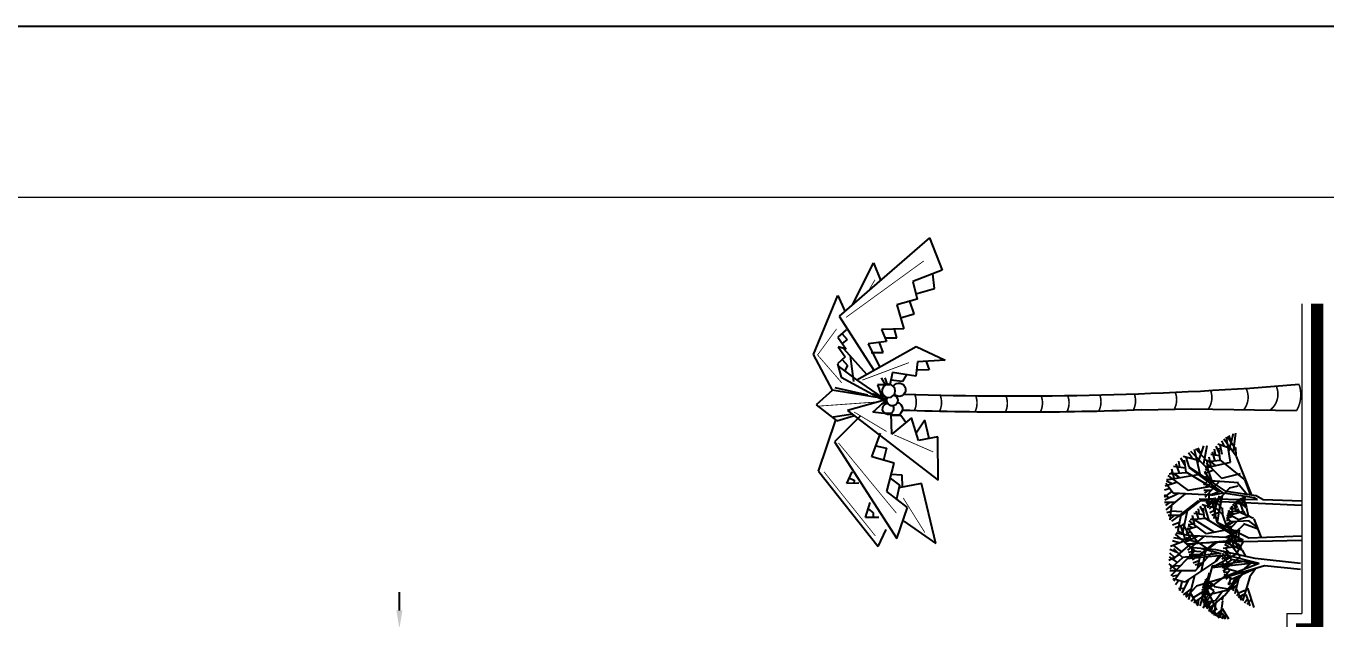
# Model space of a CAD drawing. Header units: millimetres. Extents: x 246.6 to 325.5, y -2 to 41.7.
# Drawn here: x 303.11 to 315.93, y 35.81 to 41.66 of the extents above; entities that cross this region are included whole.
import ezdxf

# ---------------------------------------------------------------- set-up
doc = ezdxf.new("R2010")
doc.units = ezdxf.units.MM
doc.header["$LTSCALE"] = 0.05
doc.header["$PDMODE"] = 35
doc.layers.add('AUILIAR', color=8, linetype='Continuous', plot=False)
doc.layers.add('MUROS', color=7, linetype='Continuous', lineweight=18)
doc.layers.add('PLANTAS', color=114, linetype='Continuous')
doc.styles.add('ROMANS', font='romans.shx', dxfattribs={"height": 0.2})
doc.dimstyles.get("Standard").update_dxf_attribs({"dimtxt": 0.2, "dimasz": 0.18, "dimexe": 0.18, "dimexo": 0.0625, "dimgap": 0.09, "dimtad": 0, "dimtih": 1, "dimtoh": 1, "dimzin": 0, "dimdsep": 46, "dimtxsty": 'ROMANS', "dimcen": 0.09, "dimclrd": 3, "dimclrt": 256, "dimadec": 0, "dimazin": 0, "dimtfac": 1, "dimtofl": 0, "dimtmove": 0, "dimatfit": 3, "dimfxl": 0, "dimtolj": 1, "dimtzin": 0, "dimarcsym": 0})

# ---------------------------------------------------------------- blocks, each defined once
blk = doc.blocks.new('*D141')
at = {"layer": 'DEFPOINTS', "color": 0, "ltscale": 0.5, "transparency": 16777216}
for p in [(306.797, 35.723), (306.797, 35.723), (306.797, 34.973)]:
    blk.add_point(p, dxfattribs=at)
at = {"layer": 'MUROS', "color": 3, "lineweight": -2, "ltscale": 0.5, "transparency": 16777216}
for p, q in [((306.797, 35.903), (306.797, 36.083)), ((306.797, 34.793), (306.797, 34.613))]:
    blk.add_line(p, q, dxfattribs=at)
at = {"layer": 'MUROS', "color": 0, "lineweight": -2, "ltscale": 0.5, "transparency": 16777216}
for p, q in [((306.735, 35.723), (306.617, 35.723)), ((306.735, 34.973), (306.617, 34.973))]:
    blk.add_line(p, q, dxfattribs=at)
at = {"layer": 'MUROS', "color": 3, "ltscale": 0.5, "transparency": 16777216}
for points in [[(306.767, 35.903), (306.827, 35.903), (306.797, 35.723)], [(306.767, 34.793), (306.827, 34.793), (306.797, 34.973)]]:
    blk.add_solid(points, dxfattribs=at)
at = {"layer": 'MUROS', "ltscale": 0.5, "transparency": 16777216, "insert": (306.878, 35.33), "char_height": 0.2, "attachment_point": 5, "style": 'ROMANS'}
blk.add_mtext('\\A1;0.75', dxfattribs=at)
blk = doc.blocks.new('LEA')
at = {"color": 0, "linetype": 'Continuous'}
for p, q in [((-1.695, 1.7), (-1.596, 2.974)), ((-1.155, 3.166), (-1.575, 0.649)), ((-0.355, 1.534), (-1.495, 3.056)), ((-1.214, 2.751), (-1.155, 3.166)), ((-0.855, 2.751), (-1.054, 3.166)), ((-0.955, 2.42), (-0.695, 3.276)), ((-0.153, 2.669), (-0.874, 3.221)), ((-0.494, 2.974), (-0.395, 3.334)), ((-0.294, 2.806), (0.147, 3.36)), ((-0.134, 2.281), (0.367, 3.305)), ((-0.113, 1.784), (1.088, 3.221)), ((0.166, 3.029), (-0.014, 3.334)), ((0.546, 2.585), (0.546, 3.334)), ((0.546, 2.945), (0.767, 3.25)), ((1.248, 2.89), (1.307, 3.14)), ((1.508, 2.144), (1.508, 3.056)), ((1.527, 2.614), (1.827, 2.945)), ((-2.276, 1.81), (-2.776, 2.089)), ((-2.115, 2.17), (-2.556, 2.254)), ((-1.655, 2.199), (-2.356, 2.448)), ((-2.035, 1.755), (-2.155, 2.641)), ((-1.195, 2.585), (-1.955, 2.78)), ((-1.335, 2.199), (-1.735, 2.835)), ((-0.016, -0.128), (-0.169, 2.674)), ((0.383, 0.764), (1.55, 2.25)), ((0.748, 2.806), (1.848, 2.919)), ((1.168, 1.618), (2.949, 2.005)), ((1.243, 1.996), (1.182, 2.844)), ((1.55, 2.25), (1.949, 2.802)), ((1.607, 2.115), (2.649, 2.336)), ((2.029, 2.199), (2.228, 2.724)), ((2.208, 1.839), (2.428, 2.53)), ((-2.577, 0.15), (-3.476, 0.98)), ((-1.575, 0.649), (-3.436, 1.064)), ((-2.016, 0.095), (-3.297, 1.34)), ((-2.776, 1.258), (-3.176, 1.534)), ((-2.636, 0.87), (-2.917, 1.921)), ((-2.136, 1.486), (-2.874, 1.698)), ((-1.736, 1.698), (-2.628, 1.826)), ((-0.292, -0.722), (-1.736, 1.698)), ((-0.692, -0.298), (-0.355, 1.57)), ((-2.375, 0.373), (-3.736, 0.124)), ((-2.455, 0.788), (-3.717, 0.373)), ((-3.077, 0.594), (-3.558, 0.788)), ((-2.013, 0.084), (-2.658, 0.128))]:
    blk.add_line(p, q, dxfattribs=at)
blk = doc.blocks.new('ARBOL-A1')
at = {"color": 0, "linetype": 'Continuous'}
for p, q in [((-4.211, 9.31), (-4.95, 9.499)), ((-4.347, 8.934), (-4.736, 9.553)), ((-4.697, 8.449), (-4.601, 9.688)), ((-4.172, 9.875), (-4.58, 7.426)), ((-3.393, 8.288), (-4.503, 9.768)), ((-4.229, 9.471), (-4.172, 9.875)), ((-3.88, 9.471), (-4.074, 9.875)), ((-3.977, 9.149), (-3.724, 9.982)), ((-3.197, 9.392), (-3.898, 9.929)), ((-3.528, 9.688), (-3.432, 10.038)), ((-3.334, 9.525), (-2.905, 10.064)), ((-3.179, 9.014), (-2.69, 10.01)), ((-3.158, 8.53), (-1.989, 9.929)), ((-2.886, 9.742), (-3.062, 10.038)), ((-2.516, 9.31), (-2.516, 10.038)), ((-2.516, 9.66), (-2.302, 9.957)), ((-2.321, 9.525), (-1.25, 9.634)), ((-1.839, 8.736), (-1.898, 9.561)), ((-1.834, 9.606), (-1.777, 9.849)), ((-1.581, 8.88), (-1.581, 9.768)), ((-1.562, 9.338), (-1.27, 9.66)), ((-1.54, 8.984), (-1.152, 9.521)), ((0.307, 8.604), (0.699, 9.587)), ((1.134, 9.129), (0.906, 9.636)), ((2.797, 9.535), (1.007, 7.815)), ((1.469, 9.316), (1.174, 9.638)), ((1.291, 8.946), (1.711, 9.706)), ((1.845, 9.071), (1.443, 9.673)), ((1.524, 8.705), (2.341, 9.641)), ((2.429, 9.105), (1.948, 9.699)), ((2.094, 8.885), (2.152, 9.614)), ((2.474, 7.797), (2.467, 9.647)), ((2.51, 9.246), (2.797, 9.535)), ((-5.613, 7.641), (-5.886, 8.663)), ((-5.263, 8.556), (-5.749, 8.827)), ((-4.737, 8.446), (-5.605, 8.571)), ((-5.106, 8.906), (-5.535, 8.988)), ((-4.658, 8.934), (-5.341, 9.177)), ((-5.028, 8.502), (-5.145, 9.364)), ((-3.064, 6.67), (-3.213, 9.396)), ((-2.675, 7.538), (-1.54, 8.984)), ((-2.653, 7.43), (-1.498, 8.906)), ((-1.912, 8.369), (-0.179, 8.745)), ((-1.484, 8.852), (-0.471, 9.067)), ((-1.074, 8.934), (-0.88, 9.445)), ((0.222, 8.065), (-0.985, 8.661)), ((-0.9, 8.584), (-0.685, 9.256)), ((0.401, 8.435), (-0.825, 8.844)), ((-0.197, 8.644), (-0.459, 9.075)), ((-0.065, 8.007), (-0.284, 9.178)), ((1.007, 7.815), (-0.204, 9.22)), ((0.341, 7.639), (0.064, 9.355)), ((0.423, 8.988), (0.272, 9.436)), ((0.507, 8.161), (1.662, 9.482)), ((1.055, 8.794), (0.603, 9.388)), ((1.49, 8.727), (0.869, 9.345)), ((1.211, 6), (1.49, 8.727)), ((1.772, 6.303), (3.28, 8.578)), ((2.519, 8.837), (3.22, 9.354)), ((2.79, 9.037), (2.876, 9.477)), ((3.29, 8.566), (3.049, 9.415)), ((3.079, 8.251), (4.066, 8.759)), ((3.202, 9.001), (3.488, 9.224)), ((3.26, 8.754), (3.926, 8.93)), ((3.749, 8.661), (3.785, 9.003)), ((3.788, 8.094), (4.222, 8.678)), ((-5.555, 6.941), (-6.43, 7.748)), ((-4.58, 7.426), (-6.391, 7.83)), ((-5.009, 6.887), (-6.256, 8.098)), ((-5.749, 8.019), (-6.138, 8.288)), ((-5.126, 8.24), (-5.844, 8.446)), ((-3.332, 5.514), (-5.126, 8.24)), ((-3.213, 5.72), (-5.067, 8.24)), ((-3.332, 6.092), (-4.737, 8.446)), ((-3.721, 6.505), (-3.393, 8.322)), ((-1.315, 7.512), (-1.895, 7.719)), ((-1.629, 7.145), (-1.728, 7.878)), ((-0.934, 7.832), (-1.563, 7.993)), ((-0.348, 6.393), (-1.381, 8.038)), ((-1.352, 7.047), (-1.266, 8.153)), ((-0.244, 6.968), (-1.183, 8.221)), ((-0.95, 7.969), (-0.901, 8.312)), ((-0.653, 7.969), (-0.818, 8.312)), ((-0.736, 7.695), (-0.521, 8.403)), ((-0.073, 7.901), (-0.669, 8.358)), ((-0.354, 8.153), (-0.272, 8.451)), ((-0.189, 8.014), (0.175, 8.473)), ((0.337, 7.628), (-0.141, 8.038)), ((0.041, 5.588), (-0.086, 7.905)), ((-0.057, 7.58), (0.358, 8.427)), ((-0.04, 7.169), (0.954, 8.358)), ((0.191, 8.199), (0.042, 8.451)), ((0.191, 4.285), (0.507, 8.161)), ((0.333, 4.28), (0.474, 7.978)), ((0.907, 6.794), (0.337, 7.628)), ((0.506, 7.832), (0.506, 8.451)), ((0.506, 8.129), (0.688, 8.381)), ((0.672, 8.014), (1.582, 8.108)), ((0.936, 6.292), (0.771, 8.206)), ((1.082, 7.344), (1.031, 8.046)), ((1.086, 8.084), (1.135, 8.29)), ((1.146, 6.562), (2.494, 7.824)), ((1.301, 7.467), (1.301, 8.221)), ((1.317, 7.856), (1.565, 8.129)), ((1.332, 5.516), (1.595, 8.388)), ((1.335, 7.554), (1.666, 8.011)), ((1.383, 7.443), (2.244, 7.626)), ((1.732, 7.512), (1.897, 7.947)), ((1.88, 7.215), (2.062, 7.786)), ((2.091, 2.735), (3.575, 7.705)), ((2.807, 7.851), (4.58, 8.275)), ((3.576, 7.692), (4.402, 8.464)), ((3.989, 7.229), (4.434, 7.926)), ((3.997, 8.374), (4.346, 8.484)), ((4.073, 8.149), (4.997, 7.597)), ((4.282, 7.19), (4.811, 7.902)), ((4.512, 7.924), (4.703, 8.084)), ((4.57, 7.546), (4.997, 7.63)), ((-5.359, 7.158), (-6.683, 6.915)), ((-5.437, 7.561), (-6.665, 7.158)), ((-6.042, 7.372), (-6.509, 7.561)), ((-5.006, 6.876), (-5.634, 6.919)), ((-4.05, 6.548), (-5.006, 6.876)), ((-3.332, 6.01), (-3.064, 6.67)), ((-2.706, 3.242), (-2.765, 7.497)), ((-1.613, 5.772), (-2.673, 6.802)), ((-2.311, 0.003), (-2.653, 7.43)), ((-2.242, 6.734), (-2.573, 6.963)), ((-2.126, 6.413), (-2.359, 7.282)), ((-1.188, 6.772), (-2.323, 7.098)), ((-1.829, 7.191), (-2.242, 7.421)), ((-1.382, 7.098), (-2.119, 7.204)), ((-1.695, 7.489), (-2.06, 7.558)), ((-0.188, 5.097), (-1.352, 7.047)), ((-0.518, 5.447), (-0.244, 6.968)), ((0.371, 6.325), (1.335, 7.554)), ((0.389, 6.234), (1.371, 7.489)), ((1.233, 5.882), (0.869, 7.295)), ((1.02, 7.032), (2.493, 7.352)), ((2.125, 6.55), (4.363, 7.162)), ((2.602, 6.767), (4.376, 7.249)), ((2.948, 5.744), (3.904, 7.02)), ((3.55, 6.58), (2.989, 6.953)), ((3.662, 6.753), (3.08, 7.034)), ((3.379, 6.895), (3.276, 7.125)), ((3.404, 6.57), (3.37, 7.165)), ((3.923, 6.407), (3.412, 7.181)), ((3.582, 6.362), (3.554, 7.23)), ((3.626, 6.842), (3.883, 7.305)), ((3.708, 7.026), (3.662, 7.257)), ((3.711, 6.978), (5.325, 6.244)), ((4.01, 6.889), (3.823, 7.213)), ((3.909, 5.493), (4.221, 6.828)), ((4.92, 7.146), (3.923, 6.407)), ((4.221, 6.828), (3.952, 7.174)), ((4.07, 7.05), (3.989, 7.316)), ((4.248, 7.122), (4.122, 7.3)), ((4.136, 6.949), (4.393, 7.3)), ((4.236, 6.815), (4.701, 7.228)), ((4.419, 6.976), (4.257, 7.301)), ((4.342, 7.11), (5.283, 6.677)), ((4.376, 7.249), (5.008, 7.447)), ((4.71, 6.956), (4.51, 7.281)), ((4.531, 6.868), (4.606, 7.226)), ((4.65, 6.305), (4.764, 7.222)), ((4.651, 6.546), (5.224, 6.957)), ((4.72, 6.931), (5.181, 7.225)), ((4.738, 6.817), (5.119, 7.029)), ((4.76, 7.021), (4.92, 7.146)), ((4.885, 6.899), (4.956, 7.112)), ((4.979, 6.491), (5.501, 6.681)), ((5.103, 6.634), (5.038, 7.07)), ((5.087, 6.856), (5.243, 6.948)), ((5.1, 6.729), (5.442, 6.774)), ((5.337, 6.652), (5.377, 6.82)), ((-3.213, 5.761), (-3.034, 6.629)), ((-2.855, 3.491), (-3.213, 5.72)), ((-1.911, 6.002), (-3.036, 5.796)), ((-1.977, 6.346), (-3.02, 6.002)), ((-2.491, 6.185), (-2.888, 6.346)), ((-2.077, 5.818), (-2.821, 6.504)), ((-1.069, 6.19), (-2.788, 6.574)), ((-1.611, 5.763), (-2.145, 5.8)), ((-0.702, 5.451), (-1.611, 5.763)), ((0.078, 3.875), (-1.069, 6.19)), ((-0.533, 5.478), (-1.048, 6.142)), ((1.562, 3.418), (0.936, 6.292)), ((1.265, 4.831), (2.255, 6.565)), ((1.366, 5.891), (1.772, 6.252)), ((1.382, 6.067), (1.772, 6.303)), ((1.736, 3.901), (2.125, 6.55)), ((1.875, 3.346), (2.249, 6.584)), ((1.932, 3.121), (2.948, 5.744)), ((3.579, 6.357), (3.368, 6.59)), ((3.597, 6.395), (3.78, 5.385)), ((3.913, 5.777), (4.662, 6.317)), ((4.207, 5.608), (5.099, 6.641)), ((4.596, 5.815), (4.281, 5.716)), ((4.648, 5.785), (5.558, 5.912)), ((4.818, 6.31), (5.724, 6.408)), ((5.211, 5.82), (5.965, 5.353)), ((5.32, 6.368), (5.573, 6.63)), ((5.365, 5.927), (5.63, 6.244)), ((5.442, 6.494), (5.622, 6.526)), ((5.465, 6.378), (5.889, 6.045)), ((5.508, 5.889), (5.816, 6.208)), ((5.533, 5.845), (5.972, 5.571)), ((5.558, 5.912), (5.884, 5.97)), ((5.65, 5.546), (5.96, 5.713)), ((5.669, 6.238), (5.773, 6.305)), ((5.673, 6.047), (5.89, 6.062)), ((5.709, 5.732), (5.956, 5.849)), ((-5.878, 4.788), (-3.057, 3.665)), ((-3.594, 5.289), (-3.75, 4.644)), ((-3.004, 3.325), (-3.332, 5.514)), ((-2.448, 4.634), (-2.626, 4.79)), ((-2.402, 4.439), (-2.479, 4.962)), ((-2.126, 4.708), (-2.471, 4.852)), ((-2.176, 4.873), (-2.402, 5.035)), ((-1.921, 4.788), (-2.345, 4.9)), ((-2.077, 5.038), (-2.286, 5.103)), ((-1.854, 5.026), (-2.178, 5.186)), ((-2.062, 4.833), (-2.07, 5.267)), ((-1.61, 5.187), (-1.966, 5.324)), ((-1.358, 3.538), (-1.921, 4.788)), ((-1.558, 5.466), (-1.902, 4.273)), ((-1.901, 4.787), (-1.782, 5.397)), ((-1.699, 5.008), (-1.857, 5.338)), ((-1.262, 4.632), (-1.728, 5.431)), ((-1.61, 5.268), (-1.558, 5.466)), ((-1.436, 5.248), (-1.509, 5.46)), ((-1.503, 5.094), (-1.329, 5.493)), ((-1.102, 5.169), (-1.419, 5.476)), ((-1.249, 5.336), (-1.181, 5.504)), ((-1.191, 3.81), (-1.109, 5.172)), ((-1.162, 5.243), (-0.918, 5.487)), ((-1.132, 4.739), (-0.471, 5.367)), ((-1.114, 4.981), (-0.814, 5.448)), ((-0.927, 5.326), (-0.997, 5.483)), ((-0.949, 4.219), (-0.302, 4.872)), ((-0.768, 5.09), (-0.726, 5.452)), ((-0.748, 5.264), (-0.624, 5.399)), ((-0.659, 5.185), (-0.12, 5.178)), ((-0.213, 4.945), (-0.533, 5.478)), ((-0.464, 4.766), (-0.446, 5.179)), ((-0.412, 5.198), (-0.37, 5.315)), ((-0.328, 4.823), (-0.277, 5.263)), ((-0.302, 4.872), (-0.078, 5.116)), ((-0.292, 5.049), (-0.129, 5.192)), ((-0.282, 4.803), (0.234, 4.852)), ((-0.188, 5.027), (0.041, 5.588)), ((-0.101, 4.857), (0.191, 4.285)), ((-0.086, 4.815), (0.066, 5.553)), ((-0.073, 4.82), (0.053, 5.063)), ((-0.007, 4.636), (0.138, 4.958)), ((0.333, 4.28), (1.265, 4.831)), ((1.932, 3.121), (1.332, 5.516)), ((4.237, 5.617), (2.516, 4.187)), ((3.901, 5.512), (2.561, 4.271)), ((-4.2, 4.189), (-3.04, 3.759)), ((-3.923, 4.668), (-3.093, 3.974)), ((-2.304, 4.184), (-2.975, 4.139)), ((-2.319, 4.389), (-2.952, 4.259)), ((-2.63, 4.33), (-2.852, 4.451)), ((-2.413, 4.087), (-2.802, 4.539)), ((-1.902, 4.273), (-2.778, 4.577)), ((-2.146, 4.029), (-2.695, 4.703)), ((-2.145, 4.024), (-2.454, 4.081)), ((-2.128, 4.039), (-1.55, 3.912)), ((-2.081, 4.692), (-1.823, 4.565)), ((-1.899, 4.271), (-1.64, 4.165)), ((-1.528, 3.766), (-1.26, 4.649)), ((-1.189, 3.903), (-0.67, 3.209)), ((-0.981, 4.262), (-0.636, 3.257)), ((-0.522, 4.588), (0.361, 4.675)), ((-0.054, 0), (0.078, 3.875)), ((0.242, 0), (0.342, 4.286)), ((0.964, 4.354), (1.435, 4.101)), ((2.913, 3.828), (2.288, 3.385)), ((-2.706, 2.829), (-3.004, 3.325)), ((-2.706, 3.242), (-2.855, 3.491)), ((-1.327, 3.497), (-0.012, 2.995)), ((1.926, 0.09), (1.562, 3.418)), ((-2.622, 0.001), (-2.706, 2.829)), ((2.355, 0.09), (2.091, 2.735))]:
    blk.add_line(p, q, dxfattribs=at)
at = {"color": 0, "linetype": 'Continuous', "xscale": 0.972972972972973, "yscale": 0.7297297297297298, "zscale": 0.972972972972973}
blk.add_blockref('LEA', (-3.94, 4.728), dxfattribs=at)
at = {"color": 0, "linetype": 'Continuous', "xscale": 0.827027027027027, "yscale": 0.6324324324324324, "zscale": 0.827027027027027, "rotation": 331.8685787943967}
blk.add_blockref('LEA', (2.398, 3.532), dxfattribs=at)
blk = doc.blocks.new('PALMA2')
at = {"layer": 'PLANTAS', "color": 114}
for p, q in [((29.844, 22.02), (29.196, 21.754)), ((30.232, 21.813), (29.844, 22.02)), ((30.232, 21.813), (30.394, 21.989)), ((30.394, 21.989), (30.57, 21.763)), ((31.12, 21.964), (30.559, 21.774)), ((31.12, 21.964), (31.944, 21.312)), ((30.327, 21.235), (30.234, 21.816)), ((30.498, 21.59), (30.529, 21.805)), ((29.196, 21.754), (29.368, 21.675)), ((29.424, 21.74), (30.014, 21.357)), ((29.573, 21.66), (29.653, 21.754)), ((29.614, 21.708), (29.68, 21.652)), ((29.653, 21.754), (29.785, 21.661)), ((29.68, 21.652), (29.723, 21.705)), ((29.785, 21.661), (29.76, 21.749)), ((29.76, 21.749), (29.869, 21.673)), ((29.776, 21.691), (30.059, 21.438)), ((29.869, 21.673), (29.946, 21.758)), ((29.897, 21.704), (29.964, 21.647)), ((29.946, 21.758), (30.092, 21.718)), ((29.964, 21.647), (30.024, 21.679)), ((29.969, 21.752), (30.121, 21.548)), ((30.092, 21.718), (30.345, 21.244)), ((30.204, 21.785), (30.283, 21.429)), ((30.57, 21.763), (30.511, 21.572)), ((30.515, 21.503), (30.799, 21.789)), ((30.799, 21.789), (31.856, 21.107)), ((31.257, 21.653), (31.129, 21.595)), ((31.253, 21.522), (31.257, 21.653)), ((29.294, 21.59), (28.84, 21.361)), ((30.119, 21.545), (29.755, 20.894)), ((30.137, 21.576), (29.863, 21.613)), ((30.345, 21.217), (30.119, 21.545)), ((30.334, 21.216), (30.458, 21.647)), ((30.458, 21.647), (31.218, 20.653)), ((31.197, 21.626), (31.219, 21.575)), ((31.219, 21.575), (31.254, 21.577)), ((29.702, 21.218), (29.726, 21.419)), ((29.726, 21.419), (29.98, 21.296)), ((29.821, 21.388), (29.821, 21.255)), ((30.27, 21.372), (30.336, 21.215)), ((30.473, 21.369), (30.334, 21.216)), ((30.486, 21.277), (30.473, 21.369)), ((30.964, 21.38), (30.706, 21.285)), ((31.033, 21.137), (30.964, 21.38)), ((31.627, 21.448), (31.464, 21.398)), ((31.534, 21.42), (31.576, 21.365)), ((31.627, 21.302), (31.627, 21.448)), ((28.84, 21.361), (29.031, 21.284)), ((29.561, 21.03), (29.57, 21.273)), ((29.57, 21.273), (29.702, 21.218)), ((29.662, 21.235), (29.662, 21.108)), ((29.821, 21.255), (29.712, 21.296)), ((30.098, 21.237), (30.165, 21.215)), ((30.099, 21.277), (30.176, 21.236)), ((30.176, 21.182), (30.176, 21.319)), ((30.176, 21.319), (30.327, 21.262)), ((30.32, 21.211), (30.285, 21.269)), ((30.346, 21.217), (30.345, 21.228)), ((30.357, 21.242), (30.355, 21.216)), ((30.365, 21.212), (30.387, 21.275)), ((30.489, 21.17), (30.486, 21.277)), ((30.843, 21.335), (30.87, 21.219)), ((30.87, 21.219), (31, 21.252)), ((31.576, 21.365), (31.627, 21.364)), ((31.944, 21.312), (31.758, 21.225)), ((29.238, 20.883), (29.298, 21.107)), ((29.298, 21.107), (29.561, 21.03)), ((29.662, 21.108), (29.565, 21.132)), ((30.039, 21.155), (30.176, 21.182)), ((30.079, 20.898), (30.039, 21.155)), ((30.137, 21.044), (30.123, 21.172)), ((30.714, 21.161), (30.489, 21.17)), ((30.511, 21.061), (30.516, 21.166)), ((30.537, 20.944), (30.714, 21.161)), ((31.344, 21.215), (31.033, 21.137)), ((31.164, 21.049), (31.156, 21.168)), ((31.2, 21.176), (31.196, 21.177)), ((31.198, 21.178), (31.274, 21.076)), ((31.257, 20.835), (31.303, 21.083)), ((31.274, 21.076), (31.426, 21.11)), ((31.52, 20.991), (31.344, 21.215)), ((31.856, 21.107), (31.52, 20.991)), ((29.397, 20.918), (29.259, 20.963)), ((29.441, 21.065), (29.397, 20.918)), ((30.063, 21.001), (30.137, 21.044)), ((30.587, 21.006), (30.511, 21.061)), ((30.785, 20.869), (30.537, 20.944)), ((31.296, 21.043), (31.164, 21.049)), ((31.668, 21.03), (31.914, 20.679)), ((28.92, 20.611), (29.044, 20.932)), ((29.044, 20.932), (29.238, 20.883)), ((29.179, 20.898), (29.12, 20.692)), ((29.755, 20.894), (29.906, 20.575)), ((29.906, 20.575), (29.924, 20.88)), ((29.924, 20.88), (30.079, 20.898)), ((30.012, 20.752), (30.015, 20.891)), ((30.562, 20.799), (30.706, 20.893)), ((30.763, 20.751), (30.562, 20.799)), ((30.745, 20.657), (30.785, 20.869)), ((31.914, 20.679), (31.257, 20.835)), ((28.567, 20.747), (28.92, 20.611)), ((29.12, 20.692), (28.959, 20.712)), ((29.918, 20.784), (30.012, 20.752)), ((31.218, 20.653), (30.745, 20.657)), ((30.45, 18.424), (30.438, 17.875)), ((30.438, 17.875), (30.458, 16.726))]:
    blk.add_line(p, q, dxfattribs=at)
at = {"layer": 'PLANTAS', "color": 114, "const_width": 0.0088}
for points in [[(30.154, 21.709), (29.848, 21.975), (29.564, 21.767)], [(30.409, 21.973), (30.362, 21.314)], [(31.128, 21.904), (31.829, 21.342)], [(29.436, 21.662), (28.819, 20.811)], [(30.811, 21.746), (31.579, 21.112)], [(30.686, 21.219), (30.473, 21.575)], [(29.025, 21.346), (29.142, 21.414)], [(30.123, 21.483), (29.932, 20.973)], [(30.91, 20.708), (30.723, 21.135)], [(31.413, 21.037), (31.793, 20.799)]]:
    blk.add_lwpolyline(points, dxfattribs=at)
at = {"layer": 'PLANTAS', "color": 114}
blk.add_lwpolyline([(28.567, 20.747), (29.424, 21.74)], dxfattribs=at)
at = {"layer": 'PLANTAS', "color": 114, "const_width": 0.0176}
for points in [[(30.286, 20.908, 0.206264), (30.459, 20.915, 0.206264)], [(30.293, 20.63, 0.206528), (30.466, 20.639, 0.206264)], [(30.299, 20.241, 0.206876), (30.473, 20.251, 0.206264)], [(30.302, 19.909, 0.206923), (30.475, 19.918, 0.206264)], [(30.301, 19.523, 0.207338), (30.474, 19.535, 0.206264)], [(30.294, 19.234, 0.206264), (30.467, 19.241, 0.206264)], [(30.283, 18.884, 0.217739), (30.464, 18.895, 0.206264)], [(30.279, 18.503, 0.207601), (30.453, 18.516, 0.206264)], [(30.259, 18.055, 0.219919), (30.442, 18.067, 0.219919)], [(30.236, 17.669, 0.252097), (30.442, 17.695, 0.241984)], [(30.217, 17.279, 0.287958), (30.448, 17.305, 0.265582)], [(30.193, 16.948, 0.344087), (30.453, 17.018, 0.334859)], [(30.174, 16.698, 0.213234), (30.458, 16.726, 0.213234)]]:
    blk.add_lwpolyline(points, format="xyb", dxfattribs=at)
at = {"layer": 'PLANTAS', "color": 114}
blk.add_circle((30.242, 21.197), 0.0728, dxfattribs=at)
for centre, radius, start, end in [((30.439, 21.202), 0.0605, 237.6055, 174.5654), ((30.229, 21.083), 0.0728, 121.641, 45.6599), ((30.346, 21.156), 0.0605, 195.5529, 121.9522), ((30.437, 21.117), 0.0728, 193.9652, 44.4882), ((-7.421, 19.806), 37.722, 355.2746, 1.8631), ((-6.772, 19.804), 37.248, 357.8766, 1.9107)]:
    blk.add_arc(centre, radius, start, end, dxfattribs=at)
at = {"layer": 'PLANTAS', "color": 114, "xscale": 0.15, "yscale": 0.15, "zscale": 0.15}
blk.add_blockref('ARBOL-A1', (31.842, 16.669), dxfattribs=at)

msp = doc.modelspace()

# ---------------------------------------------------------------- linework, layer by layer
at = {"layer": 'AUILIAR'}
msp.add_lwpolyline([(246.569, -2.03), (246.569, 41.661), (325.499, 41.661), (325.499, -2.03)], close=True, dxfattribs=at)
at = {"layer": 'MUROS', "ltscale": 0.5}
for p, q in [((315.697, 38.925), (315.697, 35.873)), ((315.547, 35.873), (315.547, 15.54)), ((315.547, 35.873), (315.697, 35.873))]:
    msp.add_line(p, q, dxfattribs=at)
at = {"layer": 'MUROS'}
msp.add_lwpolyline([(248.256, 39.591, -0.414214), (248.639, 39.973), (324.211, 39.973, -0.414214), (324.492, 39.692), (324.492, -0.061, -0.414214), (324.211, -0.342), (248.639, -0.342, -0.414214), (248.256, 0.04)], format="xyb", close=True, dxfattribs=at)
at = {"layer": 'MUROS', "ltscale": 0.5, "const_width": 0.12}
msp.add_lwpolyline([(315.847, 38.925), (315.847, 35.715), (315.697, 35.715), (315.697, 15.54)], dxfattribs=at)

# ---------------------------------------------------------------- block references
at = {"layer": 'MUROS', "ltscale": 0.5, "xscale": -0.9, "yscale": 0.9, "zscale": 0.9, "rotation": 90}
msp.add_blockref('PALMA2', (330.698, 65.283), dxfattribs=at)

# ---------------------------------------------------------------- dimensions: what is measured, and where the dimension line sits
at = {"layer": 'MUROS', "ltscale": 0.5}
dim = msp.add_linear_dim(base=(306.797, 35.723), p1=(306.797, 34.973), p2=(306.797, 35.723), angle=90, dimstyle='Standard', override={"dimtmove": 2}, dxfattribs=at)
dim.commit()
dim.dimension.update_dxf_attribs({"geometry": '*D141', "text_midpoint": (306.878, 35.33), "dimtype": 160})

doc.saveas('drawing.dxf')
